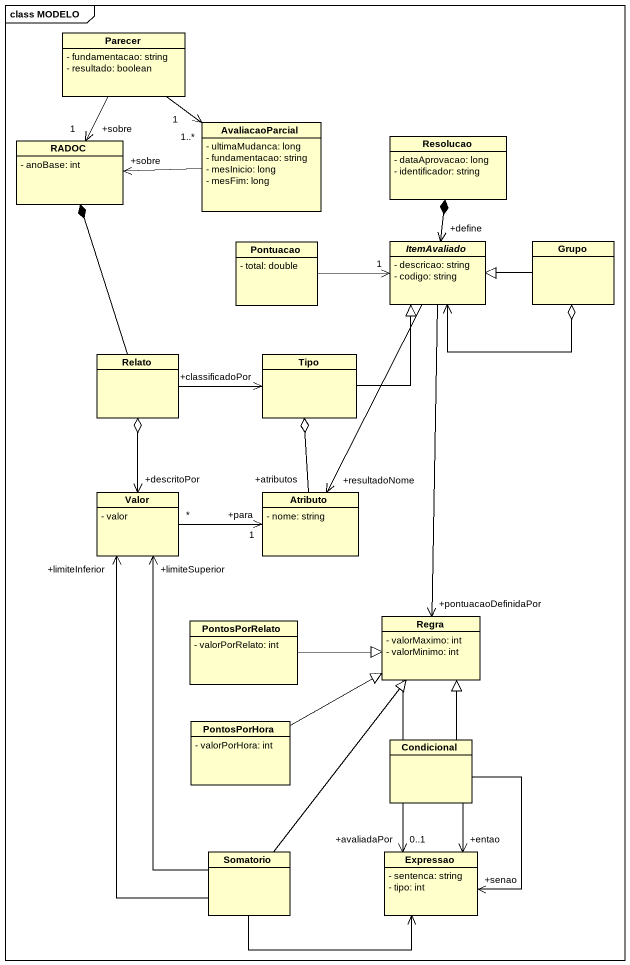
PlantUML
@startuml
mainframe class MODELO
hide circle
hide empty members
skinparam classAttributeIconSize 0
class Parecer {
  - fundamentacao: string
  - resultado: boolean
}
class RADOC {
  - anoBase: int
}
class AvaliacaoParcial {
  - ultimaMudanca: long
  - fundamentacao: string
  - mesInicio: long
  - mesFim: long
}
class Resolucao {
  - dataAprovacao: long
  - identificador: string
}
class Pontuacao {
  - total: double
}
abstract class ItemAvaliado {
  - descricao: string
  - codigo: string
}
class Grupo
class Relato
class Tipo
class Valor {
  - valor
}
class Atributo {
  - nome: string
}
class PontosPorRelato {
  - valorPorRelato: int
}
class Regra {
  - valorMaximo: int
  - valorMinimo: int
}
class PontosPorHora {
  - valorPorHora: int
}
class Condicional
class Somatorio
class Expressao {
  - sentenca: string
  - tipo: int
}
Parecer --> "+sobre\n1" RADOC
Parecer "1" --> "1..*" AvaliacaoParcial
AvaliacaoParcial -left-> "+sobre" RADOC
Pontuacao -right-> "1" ItemAvaliado
ItemAvaliado "+define" <-up-* Resolucao
ItemAvaliado <-right-o Grupo
ItemAvaliado --> "+resultadoNome" Atributo
ItemAvaliado --> "+pontuacaoDefinidaPor" Regra
Grupo -left-|> ItemAvaliado
Relato -up-* RADOC
Relato -right-> "+classificadoPor" Tipo
Tipo -up-|> ItemAvaliado
Valor "+descritoPor" <-up-o Relato
Valor "*" -right-> "+para\n1" Atributo
Atributo "+atributos" -up-o Tipo
PontosPorRelato -right-|> Regra
Regra --> "+avaliadaPor\n0..1" Expressao
PontosPorHora -right-|> Regra
Condicional -up-|> Regra
Condicional --> "+entao" Expressao
Condicional --> "+senao" Expressao
Somatorio -up-> "+limiteInferior" Valor
Somatorio -up-> "+limiteSuperior" Valor
Somatorio -up-|> Regra
Somatorio -right-> Expressao
@enduml
